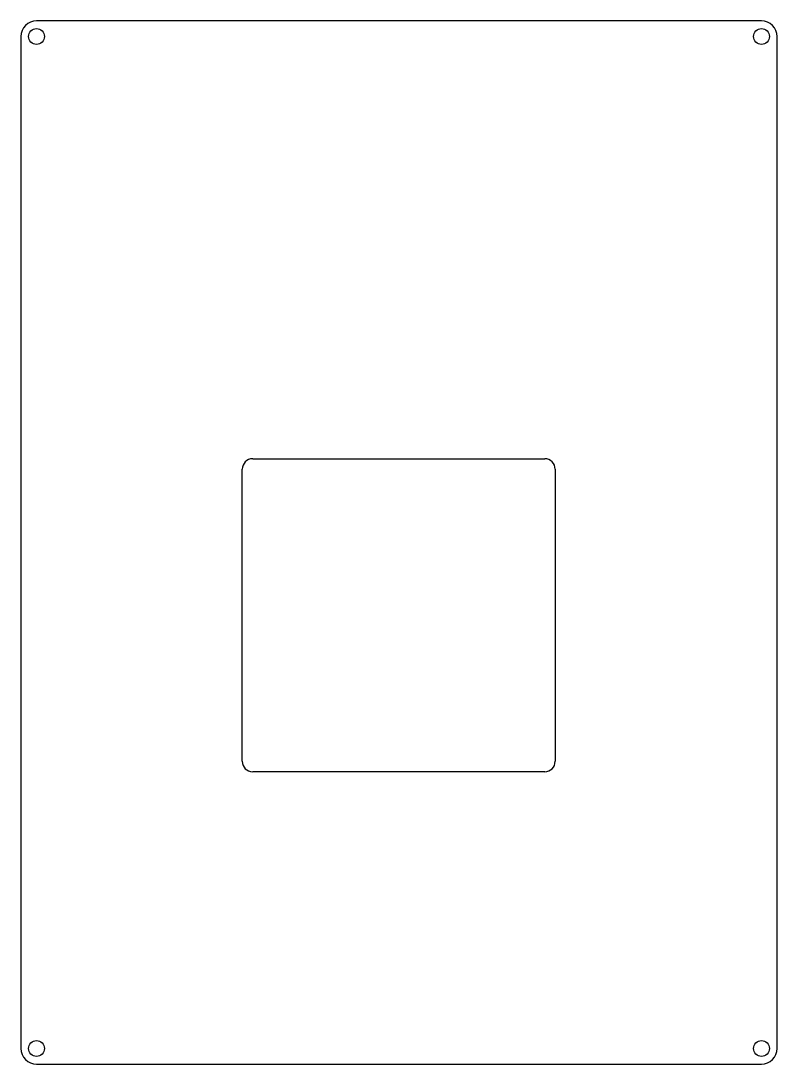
# Model space of a CAD drawing. Header units: millimetres. Extents: x -73 to 73, y -98 to 103.
import ezdxf

# ---------------------------------------------------------------- set-up
doc = ezdxf.new("R2010")
doc.units = ezdxf.units.MM

msp = doc.modelspace()

# ---------------------------------------------------------------- linework, layer by layer
at = {"color": 7, "linetype": 'Continuous', "lineweight": 25}
for p, q in [((69.5, 102.5), (-69.5, 102.5)), ((-72.5, 99.5), (-72.5, -94.5)), ((72.5, -94.5), (72.5, 99.5)), ((-28.05, 18.55), (27.95, 18.55)), ((-30.05, -39.45), (-30.05, 16.55)), ((29.95, 16.55), (29.95, -39.45)), ((27.95, -41.45), (-28.05, -41.45)), ((-69.5, -97.5), (69.5, -97.5))]:
    msp.add_line(p, q, dxfattribs=at)
for centre in [(-69.5, 99.5), (69.5, 99.5), (-69.5, -94.5), (69.5, -94.5)]:
    msp.add_circle(centre, 1.52, dxfattribs=at)
for centre, radius, start, end in [((-69.5, 99.5), 3, 90, 180), ((69.5, 99.5), 3, 0, 90), ((-28.05, 16.55), 2, 90, 180), ((27.95, 16.55), 2, 0, 90), ((-28.05, -39.45), 2, 180, 270), ((27.95, -39.45), 2, 270, 0), ((-69.5, -94.5), 3, 180, 270), ((69.5, -94.5), 3, 270, 0)]:
    msp.add_arc(centre, radius, start, end, dxfattribs=at)

doc.saveas('drawing.dxf')
